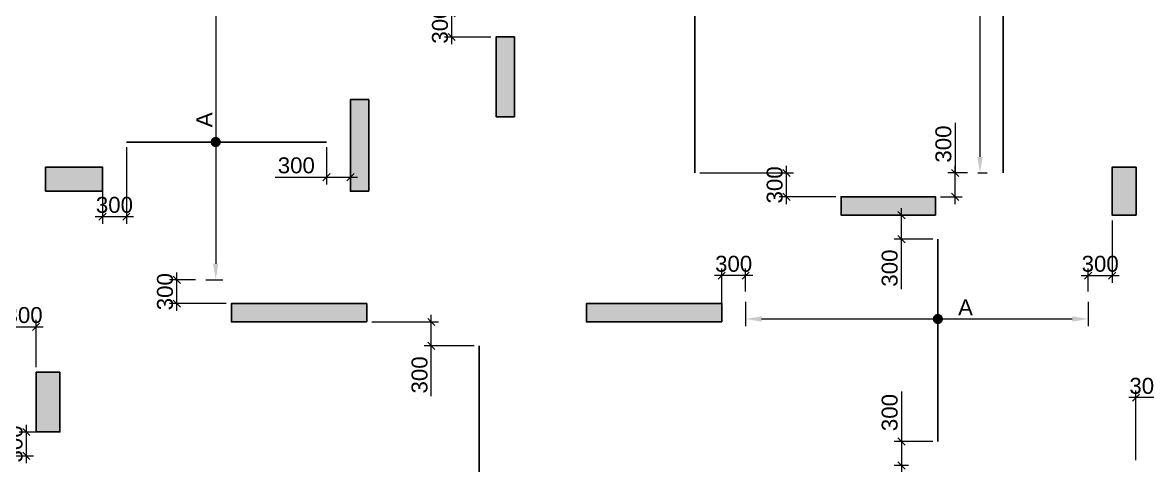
# Model space of a CAD drawing. Header units: millimetres. Extents: x 1123469 to 1883119, y -126924 to 196924.
# Drawn here: x 1575680 to 1589815, y 145724 to 151281 of the extents above; entities that cross this region are included whole.
import ezdxf

# ---------------------------------------------------------------- set-up
doc = ezdxf.new("R2010")
doc.units = ezdxf.units.MM
doc.header["$LTSCALE"] = 500
doc.header["$MEASUREMENT"] = 0
doc.header["$PDMODE"] = 34
doc.linetypes.add('CONTINOUS', pattern=[0])
doc.layers.get('Defpoints').update_dxf_attribs({"lineweight": 0})
for name, color, linetype in [('COL. DIM', 3, 'Continuous'), ('reinf.', 4, 'Continuous'), ('TOWER AREA COLUMN.', 6, 'Continuous')]:
    doc.layers.add(name, color=color, linetype=linetype)
for name, color, linetype, lineweight in [('CUT OUT', 1, 'Continuous', 13), ('dim-M', 1, 'Continuous', 15), ('S - SUNK', 251, 'Continuous', 0), ('TOWER COL HATCH', 253, 'Continuous', 20)]:
    doc.layers.add(name, color=color, linetype=linetype, lineweight=lineweight)
doc.styles.add('3mm', font='arial.ttf')
doc.dimstyles.new('PARAMVEER', dxfattribs={"dimtxt": 200, "dimasz": 100, "dimexe": 0, "dimexo": 25, "dimgap": 10, "dimtad": 1, "dimdec": 0, "dimrnd": 5, "dimzin": 0, "dimdsep": 46, "dimtxsty": '3mm', "dimblk": 'OBLIQUE', "dimcen": 0.09, "dimdle": 75, "dimclrd": 1, "dimclre": 1, "dimclrt": 3, "dimadec": 0, "dimazin": 0, "dimtfac": 1, "dimtdec": 0, "dimtmove": 1, "dimatfit": 3, "dimfxl": 100, "dimtolj": 1, "dimtzin": 0, "dimlwd": 18, "dimlwe": 5, "dimarcsym": 0})

# ---------------------------------------------------------------- blocks, each defined once
blk = doc.blocks.new('3tgra')
at = {"layer": 'TOWER COL HATCH'}
h = blk.add_hatch(color=253, dxfattribs=at)
h.dxf.hatch_style = 1
h.paths.add_polyline_path([(1383491, 87077), (1383721, 87077), (1383721, 88077), (1383491, 88077)])
h = blk.add_hatch(color=253, dxfattribs=at)
h.dxf.hatch_style = 1
h.paths.add_polyline_path([(1381891, 86142), (1381661, 86142), (1381661, 87292), (1381891, 87292)])
h = blk.add_hatch(color=253, dxfattribs=at)
h.dxf.hatch_style = 1
h.paths.add_polyline_path([(1377831, 86142), (1377831, 86442), (1378546, 86442), (1378546, 86142)])
h = blk.add_hatch(color=253, dxfattribs=at)
h.dxf.hatch_style = 1
h.paths.add_polyline_path([(1391531, 85842), (1391231, 85842), (1391231, 86442), (1391531, 86442)])
h = blk.add_hatch(color=253, dxfattribs=at)
h.dxf.hatch_style = 1
h.paths.add_polyline_path([(1389011, 85842), (1389011, 86072), (1387826, 86072), (1387826, 85842)])
h = blk.add_hatch(color=253, dxfattribs=at)
h.dxf.hatch_style = 1
h.paths.add_polyline_path([(1381866, 84502), (1381866, 84732), (1380166, 84732), (1380166, 84502)])
h = blk.add_hatch(color=253, dxfattribs=at)
h.dxf.hatch_style = 1
h.paths.add_polyline_path([(1386326, 84502), (1386326, 84732), (1384626, 84732), (1384626, 84502)])
h = blk.add_hatch(color=253, dxfattribs=at)
h.dxf.hatch_style = 1
h.paths.add_polyline_path([(1377711, 83122), (1378011, 83122), (1378011, 83872), (1377711, 83872)])
at = {"layer": 'TOWER AREA COLUMN.', "color": 4}
for points in [[(1383491, 87077), (1383721, 87077), (1383721, 88077), (1383491, 88077)], [(1381891, 86142), (1381661, 86142), (1381661, 87292), (1381891, 87292)], [(1377831, 86142), (1377831, 86442), (1378546, 86442), (1378546, 86142)], [(1391531, 85842), (1391231, 85842), (1391231, 86442), (1391531, 86442)], [(1389011, 85842), (1389011, 86072), (1387826, 86072), (1387826, 85842)], [(1381866, 84502), (1381866, 84732), (1380166, 84732), (1380166, 84502)], [(1386326, 84502), (1386326, 84732), (1384626, 84732), (1384626, 84502)], [(1377711, 83122), (1378011, 83122), (1378011, 83872), (1377711, 83872)]]:
    blk.add_lwpolyline(points, close=True, dxfattribs=at)
blk = doc.blocks.new('*D581')
at = {"layer": 'COL. DIM', "color": 1, "linetype": 'CONTINOUS', "lineweight": 5, "ltscale": 10, "transparency": 16777216}
for p, q in [((1587937, 154749), (1587620, 154749)), ((1587685, 149394), (1587800, 149394))]:
    blk.add_line(p, q, dxfattribs=at)
at = {"layer": 'COL. DIM', "color": 1, "lineweight": 18, "ltscale": 10, "transparency": 16777216}
blk.add_line((1587710, 154549), (1587710, 149594), dxfattribs=at)
at = {"layer": 'COL. DIM', "color": 1, "ltscale": 10, "transparency": 16777216}
for points in [[(1587677, 154549), (1587744, 154549), (1587710, 154749)], [(1587677, 149594), (1587744, 149594), (1587710, 149394)]]:
    blk.add_solid(points, dxfattribs=at)
at = {"layer": 'Defpoints', "color": 0, "ltscale": 10, "transparency": 16777216}
for p in [(1588002, 154749), (1587620, 149394), (1587710, 149394)]:
    blk.add_point(p, dxfattribs=at)
at = {"layer": 'COL. DIM', "color": 3, "ltscale": 10, "transparency": 16777216, "insert": (1587564, 152204), "char_height": 200, "attachment_point": 5, "rotation": 90, "style": '3mm'}
blk.add_mtext('\\A1;J', dxfattribs=at)
blk = doc.blocks.new('_Oblique')
at = {"color": 0, "linetype": 'ByBlock', "lineweight": -2}
blk.add_line((-0.5, -0.5), (0.5, 0.5), dxfattribs=at)
blk = doc.blocks.new('*D584')
at = {"layer": 'COL. DIM', "color": 1, "lineweight": 18, "ltscale": 10, "transparency": 16777216}
for p, q in [((1587398, 150021), (1587398, 149394)), ((1587398, 149004), (1587398, 149484))]:
    blk.add_line(p, q, dxfattribs=at)
at = {"layer": 'COL. DIM', "color": 1, "linetype": 'CONTINOUS', "lineweight": 5, "ltscale": 10, "transparency": 16777216}
for p, q in [((1587555, 149394), (1587308, 149394)), ((1587215, 149094), (1587488, 149094))]:
    blk.add_line(p, q, dxfattribs=at)
at = {"layer": 'Defpoints', "color": 0, "ltscale": 10, "transparency": 16777216}
for p in [(1587398, 149394), (1587620, 149394), (1587150, 149094)]:
    blk.add_point(p, dxfattribs=at)
at = {"layer": 'COL. DIM', "color": 1, "lineweight": 18, "ltscale": 10, "transparency": 16777216, "xscale": 90, "yscale": 90, "zscale": 90}
for p, rotation in [((1587398, 149394), 90), ((1587398, 149094), 270)]:
    blk.add_blockref('_Oblique', p, dxfattribs=dict(at, rotation=rotation))
at = {"layer": 'COL. DIM', "color": 3, "ltscale": 10, "transparency": 16777216, "insert": (1587251, 149756), "char_height": 200, "attachment_point": 5, "rotation": 90, "style": '3mm'}
blk.add_mtext('\\A1;300', dxfattribs=at)
blk = doc.blocks.new('*D585')
at = {"layer": 'COL. DIM', "color": 1, "linetype": 'CONTINOUS', "lineweight": 5, "ltscale": 10, "transparency": 16777216}
for p, q in [((1589970, 147229), (1589970, 146485)), ((1589670, 145789), (1589670, 146665))]:
    blk.add_line(p, q, dxfattribs=at)
at = {"layer": 'COL. DIM', "color": 1, "lineweight": 18, "ltscale": 10, "transparency": 16777216}
blk.add_line((1590060, 146575), (1589580, 146575), dxfattribs=at)
at = {"layer": 'Defpoints', "color": 0, "ltscale": 10, "transparency": 16777216}
for p in [(1589970, 147294), (1589670, 146575), (1589670, 145724)]:
    blk.add_point(p, dxfattribs=at)
at = {"layer": 'COL. DIM', "color": 1, "lineweight": 18, "ltscale": 10, "transparency": 16777216, "xscale": 90, "yscale": 90, "zscale": 90, "rotation": 180}
blk.add_blockref('_Oblique', (1589670, 146575), dxfattribs=at)
at = {"layer": 'COL. DIM', "color": 1, "lineweight": 18, "ltscale": 10, "transparency": 16777216, "xscale": 90, "yscale": 90, "zscale": 90}
blk.add_blockref('_Oblique', (1589970, 146575), dxfattribs=at)
at = {"layer": 'COL. DIM', "color": 3, "ltscale": 10, "transparency": 16777216, "insert": (1589820, 146722), "char_height": 200, "attachment_point": 5, "style": '3mm'}
blk.add_mtext('\\A1;300', dxfattribs=at)
blk = doc.blocks.new('*D603')
at = {"layer": 'COL. DIM', "color": 1, "linetype": 'CONTINOUS', "lineweight": 5, "ltscale": 10, "transparency": 16777216}
for p, q in [((1584465, 147589), (1584465, 148196)), ((1584765, 147906), (1584765, 148196))]:
    blk.add_line(p, q, dxfattribs=at)
at = {"layer": 'COL. DIM', "color": 1, "lineweight": 18, "ltscale": 10, "transparency": 16777216}
blk.add_line((1584855, 148106), (1584375, 148106), dxfattribs=at)
at = {"layer": 'Defpoints', "color": 0, "ltscale": 10, "transparency": 16777216}
for p in [(1584465, 148106), (1584765, 147841), (1584465, 147524)]:
    blk.add_point(p, dxfattribs=at)
at = {"layer": 'COL. DIM', "color": 1, "lineweight": 18, "ltscale": 10, "transparency": 16777216, "xscale": 90, "yscale": 90, "zscale": 90, "rotation": 180}
blk.add_blockref('_Oblique', (1584465, 148106), dxfattribs=at)
at = {"layer": 'COL. DIM', "color": 1, "lineweight": 18, "ltscale": 10, "transparency": 16777216, "xscale": 90, "yscale": 90, "zscale": 90}
blk.add_blockref('_Oblique', (1584765, 148106), dxfattribs=at)
at = {"layer": 'COL. DIM', "color": 3, "ltscale": 10, "transparency": 16777216, "insert": (1584615, 148253), "char_height": 200, "attachment_point": 5, "style": '3mm'}
blk.add_mtext('\\A1;300', dxfattribs=at)
blk = doc.blocks.new('*D604')
at = {"layer": 'COL. DIM', "color": 1, "linetype": 'CONTINOUS', "lineweight": 5, "ltscale": 10, "transparency": 16777216}
for p, q in [((1589370, 148799), (1589370, 148016)), ((1589070, 147906), (1589070, 148196))]:
    blk.add_line(p, q, dxfattribs=at)
at = {"layer": 'COL. DIM', "color": 1, "lineweight": 18, "ltscale": 10, "transparency": 16777216}
blk.add_line((1588980, 148106), (1589460, 148106), dxfattribs=at)
at = {"layer": 'Defpoints', "color": 0, "ltscale": 10, "transparency": 16777216}
for p in [(1589370, 148864), (1589370, 148106), (1589070, 147841)]:
    blk.add_point(p, dxfattribs=at)
at = {"layer": 'COL. DIM', "color": 1, "lineweight": 18, "ltscale": 10, "transparency": 16777216, "xscale": 90, "yscale": 90, "zscale": 90, "rotation": 180}
blk.add_blockref('_Oblique', (1589070, 148106), dxfattribs=at)
at = {"layer": 'COL. DIM', "color": 1, "lineweight": 18, "ltscale": 10, "transparency": 16777216, "xscale": 90, "yscale": 90, "zscale": 90}
blk.add_blockref('_Oblique', (1589370, 148106), dxfattribs=at)
at = {"layer": 'COL. DIM', "color": 3, "ltscale": 10, "transparency": 16777216, "insert": (1589220, 148253), "char_height": 200, "attachment_point": 5, "style": '3mm'}
blk.add_mtext('\\A1;300', dxfattribs=at)
blk = doc.blocks.new('*D605')
at = {"layer": 'COL. DIM', "color": 1, "linetype": 'CONTINOUS', "lineweight": 5, "ltscale": 10, "transparency": 16777216}
for p, q in [((1586811, 148864), (1586633, 148864)), ((1587116, 148564), (1586633, 148564))]:
    blk.add_line(p, q, dxfattribs=at)
at = {"layer": 'COL. DIM', "color": 1, "lineweight": 18, "ltscale": 10, "transparency": 16777216}
for p, q in [((1586723, 148474), (1586723, 148954)), ((1586723, 147935), (1586723, 148564))]:
    blk.add_line(p, q, dxfattribs=at)
at = {"layer": 'Defpoints', "color": 0, "ltscale": 10, "transparency": 16777216}
for p in [(1586723, 148864), (1586876, 148864), (1587181, 148564)]:
    blk.add_point(p, dxfattribs=at)
at = {"layer": 'COL. DIM', "color": 1, "lineweight": 18, "ltscale": 10, "transparency": 16777216, "xscale": 90, "yscale": 90, "zscale": 90}
for p, rotation in [((1586723, 148864), 90), ((1586723, 148564), 270)]:
    blk.add_blockref('_Oblique', p, dxfattribs=dict(at, rotation=rotation))
at = {"layer": 'COL. DIM', "color": 3, "ltscale": 10, "transparency": 16777216, "insert": (1586576, 148200), "char_height": 200, "attachment_point": 5, "rotation": 90, "style": '3mm'}
blk.add_mtext('\\A1;300', dxfattribs=at)
blk = doc.blocks.new('*D606')
at = {"layer": 'COL. DIM', "color": 1, "lineweight": 18, "ltscale": 10, "transparency": 16777216}
for p, q in [((1586723, 146653), (1586723, 146024)), ((1586723, 146114), (1586723, 145634))]:
    blk.add_line(p, q, dxfattribs=at)
at = {"layer": 'COL. DIM', "color": 1, "linetype": 'CONTINOUS', "lineweight": 5, "ltscale": 10, "transparency": 16777216}
for p, q in [((1587116, 146024), (1586633, 146024)), ((1586811, 145724), (1586633, 145724))]:
    blk.add_line(p, q, dxfattribs=at)
at = {"layer": 'Defpoints', "color": 0, "ltscale": 10, "transparency": 16777216}
for p in [(1587181, 146024), (1586723, 145724), (1586876, 145724)]:
    blk.add_point(p, dxfattribs=at)
at = {"layer": 'COL. DIM', "color": 1, "lineweight": 18, "ltscale": 10, "transparency": 16777216, "xscale": 90, "yscale": 90, "zscale": 90}
for p, rotation in [((1586723, 146024), 90), ((1586723, 145724), 270)]:
    blk.add_blockref('_Oblique', p, dxfattribs=dict(at, rotation=rotation))
at = {"layer": 'COL. DIM', "color": 3, "ltscale": 10, "transparency": 16777216, "insert": (1586576, 146388), "char_height": 200, "attachment_point": 5, "rotation": 90, "style": '3mm'}
blk.add_mtext('\\A1;300', dxfattribs=at)
blk = doc.blocks.new('*D611')
at = {"layer": 'COL. DIM', "color": 1, "lineweight": 18, "ltscale": 10, "transparency": 16777216}
for p, q in [((1580816, 147134), (1580816, 147614)), ((1580816, 146595), (1580816, 147224))]:
    blk.add_line(p, q, dxfattribs=at)
at = {"layer": 'COL. DIM', "color": 1, "linetype": 'CONTINOUS', "lineweight": 5, "ltscale": 10, "transparency": 16777216}
for p, q in [((1580070, 147524), (1580906, 147524)), ((1581353, 147224), (1580726, 147224))]:
    blk.add_line(p, q, dxfattribs=at)
at = {"layer": 'Defpoints', "color": 0, "ltscale": 10, "transparency": 16777216}
for p in [(1580005, 147524), (1580816, 147524), (1581418, 147224)]:
    blk.add_point(p, dxfattribs=at)
at = {"layer": 'COL. DIM', "color": 1, "lineweight": 18, "ltscale": 10, "transparency": 16777216, "xscale": 90, "yscale": 90, "zscale": 90}
for p, rotation in [((1580816, 147524), 90), ((1580816, 147224), 270)]:
    blk.add_blockref('_Oblique', p, dxfattribs=dict(at, rotation=rotation))
at = {"layer": 'COL. DIM', "color": 3, "ltscale": 10, "transparency": 16777216, "insert": (1580669, 146860), "char_height": 200, "attachment_point": 5, "rotation": 90, "style": '3mm'}
blk.add_mtext('\\A1;300', dxfattribs=at)
blk = doc.blocks.new('*D618')
at = {"layer": 'COL. DIM', "color": 1, "lineweight": 18, "ltscale": 10, "transparency": 16777216}
blk.add_line((1575728, 146234), (1575728, 145754), dxfattribs=at)
at = {"layer": 'COL. DIM', "color": 1, "linetype": 'CONTINOUS', "lineweight": 5, "ltscale": 10, "transparency": 16777216}
for p, q in [((1576085, 146144), (1575638, 146144)), ((1575448, 145844), (1575818, 145844))]:
    blk.add_line(p, q, dxfattribs=at)
at = {"layer": 'Defpoints', "color": 0, "ltscale": 10, "transparency": 16777216}
for p in [(1576150, 146144), (1575383, 145844), (1575728, 145844)]:
    blk.add_point(p, dxfattribs=at)
at = {"layer": 'COL. DIM', "color": 1, "lineweight": 18, "ltscale": 10, "transparency": 16777216, "xscale": 90, "yscale": 90, "zscale": 90}
for p, rotation in [((1575728, 146144), 90), ((1575728, 145844), 270)]:
    blk.add_blockref('_Oblique', p, dxfattribs=dict(at, rotation=rotation))
at = {"layer": 'COL. DIM', "color": 3, "ltscale": 10, "transparency": 16777216, "insert": (1575581, 145994), "char_height": 200, "attachment_point": 5, "rotation": 90, "style": '3mm'}
blk.add_mtext('\\A1;300', dxfattribs=at)
blk = doc.blocks.new('*D621')
at = {"layer": 'COL. DIM', "color": 1, "linetype": 'CONTINOUS', "lineweight": 5, "ltscale": 10, "transparency": 16777216}
for p, q in [((1575550, 147902), (1575550, 147373)), ((1575850, 146959), (1575850, 147553))]:
    blk.add_line(p, q, dxfattribs=at)
at = {"layer": 'COL. DIM', "color": 1, "lineweight": 18, "ltscale": 10, "transparency": 16777216}
blk.add_line((1575460, 147463), (1575940, 147463), dxfattribs=at)
at = {"layer": 'Defpoints', "color": 0, "ltscale": 10, "transparency": 16777216}
for p in [(1575550, 147967), (1575850, 147463), (1575850, 146894)]:
    blk.add_point(p, dxfattribs=at)
at = {"layer": 'COL. DIM', "color": 1, "lineweight": 18, "ltscale": 10, "transparency": 16777216, "xscale": 90, "yscale": 90, "zscale": 90, "rotation": 180}
blk.add_blockref('_Oblique', (1575550, 147463), dxfattribs=at)
at = {"layer": 'COL. DIM', "color": 1, "lineweight": 18, "ltscale": 10, "transparency": 16777216, "xscale": 90, "yscale": 90, "zscale": 90}
blk.add_blockref('_Oblique', (1575850, 147463), dxfattribs=at)
at = {"layer": 'COL. DIM', "color": 3, "ltscale": 10, "transparency": 16777216, "insert": (1575700, 147610), "char_height": 200, "attachment_point": 5, "style": '3mm'}
blk.add_mtext('\\A1;300', dxfattribs=at)
blk = doc.blocks.new('*D638')
at = {"layer": 'COL. DIM', "color": 1, "linetype": 'CONTINOUS', "lineweight": 5, "ltscale": 10, "transparency": 16777216}
for p, q in [((1576985, 149716), (1576985, 148755)), ((1576685, 149399), (1576685, 148755))]:
    blk.add_line(p, q, dxfattribs=at)
at = {"layer": 'COL. DIM', "color": 1, "lineweight": 18, "ltscale": 10, "transparency": 16777216}
blk.add_line((1577075, 148845), (1576595, 148845), dxfattribs=at)
at = {"layer": 'Defpoints', "color": 0, "ltscale": 10, "transparency": 16777216}
for p in [(1576985, 149781), (1576685, 149464), (1576685, 148845)]:
    blk.add_point(p, dxfattribs=at)
at = {"layer": 'COL. DIM', "color": 1, "lineweight": 18, "ltscale": 10, "transparency": 16777216, "xscale": 90, "yscale": 90, "zscale": 90, "rotation": 180}
blk.add_blockref('_Oblique', (1576685, 148845), dxfattribs=at)
at = {"layer": 'COL. DIM', "color": 1, "lineweight": 18, "ltscale": 10, "transparency": 16777216, "xscale": 90, "yscale": 90, "zscale": 90}
blk.add_blockref('_Oblique', (1576985, 148845), dxfattribs=at)
at = {"layer": 'COL. DIM', "color": 3, "ltscale": 10, "transparency": 16777216, "insert": (1576835, 148992), "char_height": 200, "attachment_point": 5, "style": '3mm'}
blk.add_mtext('\\A1;300', dxfattribs=at)
blk = doc.blocks.new('*D639')
at = {"layer": 'COL. DIM', "color": 1, "linetype": 'CONTINOUS', "lineweight": 5, "ltscale": 10, "transparency": 16777216}
for p, q in [((1578162, 152114), (1578018, 152114)), ((1577982, 148054), (1578198, 148054))]:
    blk.add_line(p, q, dxfattribs=at)
at = {"layer": 'COL. DIM', "color": 1, "lineweight": 18, "ltscale": 10, "transparency": 16777216}
blk.add_line((1578108, 151914), (1578108, 148254), dxfattribs=at)
at = {"layer": 'COL. DIM', "color": 1, "ltscale": 10, "transparency": 16777216}
for points in [[(1578074, 151914), (1578141, 151914), (1578108, 152114)], [(1578074, 148254), (1578141, 148254), (1578108, 148054)]]:
    blk.add_solid(points, dxfattribs=at)
at = {"layer": 'Defpoints', "color": 0, "ltscale": 10, "transparency": 16777216}
for p in [(1578227, 152114), (1577917, 148054), (1578108, 148054)]:
    blk.add_point(p, dxfattribs=at)
at = {"layer": 'COL. DIM', "color": 3, "ltscale": 10, "transparency": 16777216, "insert": (1577963, 150060), "char_height": 200, "attachment_point": 5, "rotation": 90, "style": '3mm'}
blk.add_mtext('\\A1;A', dxfattribs=at)
blk = doc.blocks.new('*D640')
at = {"layer": 'COL. DIM', "color": 1, "linetype": 'CONTINOUS', "lineweight": 5, "ltscale": 10, "transparency": 16777216}
for p, q in [((1579500, 149716), (1579500, 149251)), ((1579800, 149399), (1579800, 149251))]:
    blk.add_line(p, q, dxfattribs=at)
at = {"layer": 'COL. DIM', "color": 1, "lineweight": 18, "ltscale": 10, "transparency": 16777216}
for p, q in [((1578854, 149341), (1579500, 149341)), ((1579410, 149341), (1579890, 149341))]:
    blk.add_line(p, q, dxfattribs=at)
at = {"layer": 'Defpoints', "color": 0, "ltscale": 10, "transparency": 16777216}
for p in [(1579500, 149781), (1579800, 149464), (1579800, 149341)]:
    blk.add_point(p, dxfattribs=at)
at = {"layer": 'COL. DIM', "color": 1, "lineweight": 18, "ltscale": 10, "transparency": 16777216, "xscale": 90, "yscale": 90, "zscale": 90, "rotation": 180}
blk.add_blockref('_Oblique', (1579500, 149341), dxfattribs=at)
at = {"layer": 'COL. DIM', "color": 1, "lineweight": 18, "ltscale": 10, "transparency": 16777216, "xscale": 90, "yscale": 90, "zscale": 90}
blk.add_blockref('_Oblique', (1579800, 149341), dxfattribs=at)
at = {"layer": 'COL. DIM', "color": 3, "ltscale": 10, "transparency": 16777216, "insert": (1579120, 149488), "char_height": 200, "attachment_point": 5, "style": '3mm'}
blk.add_mtext('\\A1;300', dxfattribs=at)
blk = doc.blocks.new('*D641')
at = {"layer": 'COL. DIM', "color": 1, "lineweight": 18, "ltscale": 10, "transparency": 16777216}
blk.add_line((1577618, 147664), (1577618, 148144), dxfattribs=at)
at = {"layer": 'COL. DIM', "color": 1, "linetype": 'CONTINOUS', "lineweight": 5, "ltscale": 10, "transparency": 16777216}
for p, q in [((1577852, 148054), (1577528, 148054)), ((1578240, 147754), (1577528, 147754))]:
    blk.add_line(p, q, dxfattribs=at)
at = {"layer": 'Defpoints', "color": 0, "ltscale": 10, "transparency": 16777216}
for p in [(1577618, 148054), (1577917, 148054), (1578305, 147754)]:
    blk.add_point(p, dxfattribs=at)
at = {"layer": 'COL. DIM', "color": 1, "lineweight": 18, "ltscale": 10, "transparency": 16777216, "xscale": 90, "yscale": 90, "zscale": 90}
for p, rotation in [((1577618, 148054), 90), ((1577618, 147754), 270)]:
    blk.add_blockref('_Oblique', p, dxfattribs=dict(at, rotation=rotation))
at = {"layer": 'COL. DIM', "color": 3, "ltscale": 10, "transparency": 16777216, "insert": (1577471, 147904), "char_height": 200, "attachment_point": 5, "rotation": 90, "style": '3mm'}
blk.add_mtext('\\A1;300', dxfattribs=at)
blk = doc.blocks.new('*D669')
at = {"layer": 'COL. DIM', "color": 1, "linetype": 'CONTINOUS', "lineweight": 5, "ltscale": 10, "transparency": 16777216}
for p, q in [((1584765, 147776), (1584765, 147472)), ((1589070, 147776), (1589070, 147472))]:
    blk.add_line(p, q, dxfattribs=at)
at = {"layer": 'COL. DIM', "color": 1, "lineweight": 18, "ltscale": 10, "transparency": 16777216}
blk.add_line((1584965, 147562), (1588870, 147562), dxfattribs=at)
at = {"layer": 'COL. DIM', "color": 1, "ltscale": 10, "transparency": 16777216}
for points in [[(1584965, 147595), (1584965, 147528), (1584765, 147562)], [(1588870, 147595), (1588870, 147528), (1589070, 147562)]]:
    blk.add_solid(points, dxfattribs=at)
at = {"layer": 'Defpoints', "color": 0, "ltscale": 10, "transparency": 16777216}
for p in [(1584765, 147841), (1589070, 147841), (1589070, 147562)]:
    blk.add_point(p, dxfattribs=at)
at = {"layer": 'COL. DIM', "color": 3, "ltscale": 10, "transparency": 16777216, "insert": (1587528, 147707), "char_height": 200, "width": 21.48, "attachment_point": 5, "style": '3mm'}
blk.add_mtext('\\A1;A', dxfattribs=at)
blk = doc.blocks.new('*D845')
at = {"layer": 'COL. DIM', "color": 1, "linetype": 'CONTINOUS', "lineweight": 5, "ltscale": 10, "transparency": 16777216}
for p, q in [((1580426, 151399), (1581163, 151399)), ((1581565, 151099), (1580983, 151099))]:
    blk.add_line(p, q, dxfattribs=at)
at = {"layer": 'COL. DIM', "color": 1, "lineweight": 18, "ltscale": 10, "transparency": 16777216}
blk.add_line((1581073, 151009), (1581073, 151489), dxfattribs=at)
at = {"layer": 'Defpoints', "color": 0, "ltscale": 10, "transparency": 16777216}
for p in [(1580361, 151399), (1581073, 151399), (1581630, 151099)]:
    blk.add_point(p, dxfattribs=at)
at = {"layer": 'COL. DIM', "color": 1, "lineweight": 18, "ltscale": 10, "transparency": 16777216, "xscale": 90, "yscale": 90, "zscale": 90}
for p, rotation in [((1581073, 151399), 90), ((1581073, 151099), 270)]:
    blk.add_blockref('_Oblique', p, dxfattribs=dict(at, rotation=rotation))
at = {"layer": 'COL. DIM', "color": 3, "ltscale": 10, "transparency": 16777216, "insert": (1580926, 151249), "char_height": 200, "attachment_point": 5, "rotation": 90, "style": '3mm'}
blk.add_mtext('\\A1;300', dxfattribs=at)
blk = doc.blocks.new('*D849')
at = {"layer": 'COL. DIM', "color": 1, "lineweight": 18, "ltscale": 10, "transparency": 16777216}
blk.add_line((1585278, 149004), (1585278, 149484), dxfattribs=at)
at = {"layer": 'COL. DIM', "color": 1, "linetype": 'CONTINOUS', "lineweight": 5, "ltscale": 10, "transparency": 16777216}
for p, q in [((1584190, 149394), (1585368, 149394)), ((1585900, 149094), (1585188, 149094))]:
    blk.add_line(p, q, dxfattribs=at)
at = {"layer": 'Defpoints', "color": 0, "ltscale": 10, "transparency": 16777216}
for p in [(1584125, 149394), (1585278, 149394), (1585965, 149094)]:
    blk.add_point(p, dxfattribs=at)
at = {"layer": 'COL. DIM', "color": 1, "lineweight": 18, "ltscale": 10, "transparency": 16777216, "xscale": 90, "yscale": 90, "zscale": 90}
for p, rotation in [((1585278, 149394), 90), ((1585278, 149094), 270)]:
    blk.add_blockref('_Oblique', p, dxfattribs=dict(at, rotation=rotation))
at = {"layer": 'COL. DIM', "color": 3, "ltscale": 10, "transparency": 16777216, "insert": (1585131, 149244), "char_height": 200, "attachment_point": 5, "rotation": 90, "style": '3mm'}
blk.add_mtext('\\A1;300', dxfattribs=at)
blk = doc.blocks.new('*D2625')
at = {"layer": 'COL. DIM', "color": 1, "lineweight": 18, "ltscale": 10, "transparency": 16777216}
blk.add_line((1725456, 141997), (1725456, 141517), dxfattribs=at)
at = {"layer": 'COL. DIM', "color": 1, "linetype": 'CONTINOUS', "lineweight": 5, "ltscale": 10, "transparency": 16777216}
for p, q in [((1725012, 141907), (1725546, 141907)), ((1724393, 141607), (1725546, 141607))]:
    blk.add_line(p, q, dxfattribs=at)
at = {"layer": 'Defpoints', "color": 0, "ltscale": 10, "transparency": 16777216}
for p in [(1358872, 158914), (1431761, 158914), (1724947, 141907), (1724328, 141607), (1725456, 141607), (1442851, 126979)]:
    blk.add_point(p, dxfattribs=at)
at = {"layer": 'S - SUNK', "color": 1, "lineweight": 18, "ltscale": 10, "transparency": 16777216}
blk.add_line((1358872, 126904), (1358872, 158989), dxfattribs=at)
at = {"layer": 'S - SUNK', "color": 1, "lineweight": 5, "ltscale": 10, "transparency": 16777216}
for p, q in [((1358872, 158914), (1358872, 158914)), ((1358872, 126979), (1358872, 126979))]:
    blk.add_line(p, q, dxfattribs=at)
at = {"layer": 'COL. DIM', "color": 1, "lineweight": 18, "ltscale": 10, "transparency": 16777216, "xscale": 90, "yscale": 90, "zscale": 90}
for p, rotation in [((1725456, 141907), 90), ((1725456, 141607), 270)]:
    blk.add_blockref('_Oblique', p, dxfattribs=dict(at, rotation=rotation))
at = {"layer": 'S - SUNK', "color": 1, "lineweight": 18, "ltscale": 10, "transparency": 16777216, "xscale": 100, "yscale": 100, "zscale": 100}
for p, rotation in [((1358872, 158914), 90), ((1358872, 126979), 270)]:
    blk.add_blockref('_Oblique', p, dxfattribs=dict(at, rotation=rotation))
at = {"layer": 'COL. DIM', "color": 3, "ltscale": 10, "transparency": 16777216, "insert": (1725308, 141757), "char_height": 200, "attachment_point": 5, "rotation": 90, "style": '3mm'}
blk.add_mtext('\\A1;300', dxfattribs=at)
at = {"layer": 'S - SUNK', "color": 3, "ltscale": 10, "transparency": 16777216, "insert": (1358760, 142947), "char_height": 200, "attachment_point": 5, "rotation": 90, "style": '3mm'}
blk.add_mtext('\\A1;31935', dxfattribs=at)
blk = doc.blocks.new('*D3556')
at = {"layer": 'COL. DIM', "color": 1, "lineweight": 18, "ltscale": 10, "transparency": 16777216}
blk.add_line((1817174, 134748), (1817174, 133598), dxfattribs=at)
at = {"layer": 'COL. DIM', "color": 1, "linetype": 'CONTINOUS', "lineweight": 5, "ltscale": 10, "transparency": 16777216}
for p, q in [((1817864, 134658), (1817084, 134658)), ((1816402, 133688), (1817264, 133688))]:
    blk.add_line(p, q, dxfattribs=at)
at = {"layer": 'Defpoints', "color": 0, "ltscale": 10, "transparency": 16777216}
for p in [(1417088, 156599), (1417241, 156599), (1417241, 155194), (1817929, 134658), (1816337, 133688), (1817174, 133688)]:
    blk.add_point(p, dxfattribs=at)
at = {"layer": 'S - SUNK', "color": 1, "lineweight": 18, "ltscale": 10, "transparency": 16777216}
blk.add_line((1417088, 155119), (1417088, 156674), dxfattribs=at)
at = {"layer": 'S - SUNK', "color": 1, "lineweight": 5, "ltscale": 10, "transparency": 16777216}
for p, q in [((1417088, 156599), (1417088, 156599)), ((1417088, 155194), (1417088, 155194))]:
    blk.add_line(p, q, dxfattribs=at)
at = {"layer": 'COL. DIM', "color": 1, "lineweight": 18, "ltscale": 10, "transparency": 16777216, "xscale": 90, "yscale": 90, "zscale": 90}
for p, rotation in [((1817174, 134658), 90), ((1817174, 133688), 270)]:
    blk.add_blockref('_Oblique', p, dxfattribs=dict(at, rotation=rotation))
at = {"layer": 'S - SUNK', "color": 1, "lineweight": 18, "ltscale": 10, "transparency": 16777216, "xscale": 100, "yscale": 100, "zscale": 100}
for p, rotation in [((1417088, 156599), 90), ((1417088, 155194), 270)]:
    blk.add_blockref('_Oblique', p, dxfattribs=dict(at, rotation=rotation))
at = {"layer": 'COL. DIM', "color": 3, "ltscale": 10, "transparency": 16777216, "insert": (1817027, 134173), "char_height": 200, "attachment_point": 5, "rotation": 90, "style": '3mm'}
blk.add_mtext('\\A1;970', dxfattribs=at)
at = {"layer": 'S - SUNK', "color": 3, "ltscale": 10, "transparency": 16777216, "insert": (1416976, 155897), "char_height": 200, "attachment_point": 5, "rotation": 90, "style": '3mm'}
blk.add_mtext('\\A1;1405', dxfattribs=at)

msp = doc.modelspace()

# ---------------------------------------------------------------- linework, layer by layer
at = {"layer": 'dim-M', "color": 4, "ltscale": 10, "const_width": 63.8}
for points in [[(1578075.7, 149781.4, 1), (1578139.5, 149781.4, 1)], [(1587148.8, 147561.7, 1), (1587212.6, 147561.7, 1)]]:
    msp.add_lwpolyline(points, format="xyb", close=True, dxfattribs=at)
at = {"layer": 'reinf.', "color": 4, "ltscale": 1.4}
for p, q in [((1588002.4, 154749.2), (1588002.4, 149394.2)), ((1584125.5, 153914.1), (1584125.5, 149394.2)), ((1576984.9, 149781.4), (1579499.9, 149781.4)), ((1581418.4, 147224.1), (1581418.4, 141984.2))]:
    msp.add_line(p, q, dxfattribs=at)
at = {"layer": 'reinf.', "color": 4, "ltscale": 10}
msp.add_line((1587180.7, 148564.2), (1587180.7, 146024.2), dxfattribs=at)

# ---------------------------------------------------------------- block references
at = {"layer": 'CUT OUT', "color": 4}
msp.add_blockref('3tgra', (198139.3, 63022.5), dxfattribs=at)

# ---------------------------------------------------------------- dimensions: what is measured, and where the dimension line sits
at = {"layer": 'COL. DIM', "color": 6, "ltscale": 10}
for base, p1, p2, angle, picture, middle in [((1725455.6, 141607.5), (1724947.2, 141907.5), (1724328.3, 141607.5), 90, '*D2625', (1725455.6, 141757.5)), ((1581072.9, 151399.1), (1581629.9, 151099.1), (1580360.7, 151399.1), 270, '*D845', (1581072.9, 151249.1)), ((1587397.9, 149394.2), (1587149.9, 149094.2), (1587620.2, 149394.2), 270, '*D584', (1587402.8, 149755.6)), ((1576684.9, 148845), (1576984.9, 149781.4), (1576684.9, 149464.1), 180, '*D638', (1576834.9, 148845)), ((1579799.9, 149341), (1579499.9, 149781.4), (1579799.9, 149464.1), 0, '*D640', (1579119.8, 149185.6)), ((1585278.2, 149394.2), (1585964.9, 149094.2), (1584125.5, 149394.2), 270, '*D849', (1585278.2, 149244.2)), ((1586723.3, 148864.2), (1587180.7, 148564.2), (1586876.1, 148864.2), 270, '*D605', (1586682.9, 148200.5)), ((1589370, 148106.3), (1589070, 147841.4), (1589370, 148864.2), 0, '*D604', (1589220, 148106.3)), ((1584464.9, 148106.3), (1584764.9, 147841.4), (1584464.9, 147524.1), 180, '*D603', (1584614.9, 148106.3)), ((1577618.2, 148054.1), (1578304.9, 147754.1), (1577916.9, 148054.1), 270, '*D641', (1577618.2, 147904.1)), ((1580816.2, 147524.1), (1581418.4, 147224.1), (1580004.9, 147524.1), 270, '*D611', (1580764.3, 146860.3)), ((1589670, 146575), (1589970, 147294.2), (1589670, 145724.2), 180, '*D585', (1589820, 146575)), ((1586723.3, 145724.2), (1587180.7, 146024.2), (1586876.1, 145724.2), 90, '*D606', (1586712.1, 146388)), ((1575728, 145844.4), (1576150, 146144.4), (1575382.6, 145844.4), 90, '*D618', (1575728, 145994.4))]:
    dim = msp.add_linear_dim(base=base, p1=p1, p2=p2, angle=angle, dimstyle='PARAMVEER', override={"dimasz": 90, "dimexe": 90, "dimexo": 65, "dimgap": 45, "dimpost": '\\X', "dimdle": 90, "dimfxl": 0.18, "dimarcsym": 1}, dxfattribs=at)
    dim.commit()
    dim.dimension.update_dxf_attribs({"geometry": picture, "text_midpoint": middle, "dimtype": 160})
dim = msp.add_linear_dim(base=(1817173.9, 133687.8), p1=(1817928.7, 134657.8), p2=(1816337.2, 133687.8), angle=90, dimstyle='PARAMVEER', override={"dimasz": 90, "dimexe": 90, "dimexo": 65, "dimgap": 45, "dimpost": '\\X', "dimdle": 90, "dimfxl": 0.18, "dimarcsym": 1}, dxfattribs=at)
dim.commit()
dim.dimension.update_dxf_attribs({"geometry": '*D3556', "text_midpoint": (1817026.8, 134172.8)})
for base, p1, p2, text, picture, middle in [((1587710.2, 149394.2), (1588002.4, 154749.2), (1587620.2, 149394.2), 'J', '*D581', (1587710.2, 152204.1)), ((1578107.6, 148054.1), (1578226.9, 152114.1), (1577916.9, 148054.1), 'A', '*D639', (1578107.6, 150060.4))]:
    dim = msp.add_linear_dim(base=base, p1=p1, p2=p2, angle=90, text=text, dimstyle='PARAMVEER', override={"dimasz": 200, "dimexe": 90, "dimexo": 65, "dimgap": 45, "dimpost": '\\X', "dimsah": 1, "dimdle": 90, "dimfxl": 0.18, "dimarcsym": 1}, dxfattribs=at)
    dim.commit()
    dim.dimension.update_dxf_attribs({"geometry": picture, "text_midpoint": middle, "dimtype": 160})
dim = msp.add_linear_dim(base=(1575850, 147462.9), p1=(1575550, 147966.7), p2=(1575850, 146894.4), dimstyle='PARAMVEER', override={"dimasz": 90, "dimexe": 90, "dimexo": 65, "dimgap": 45, "dimpost": '\\X', "dimdle": 90, "dimfxl": 0.18, "dimarcsym": 1}, dxfattribs=at)
dim.commit()
dim.dimension.update_dxf_attribs({"geometry": '*D621', "text_midpoint": (1575700, 147462.9), "dimtype": 160})
dim = msp.add_linear_dim(base=(1589070, 147561.7), p1=(1584764.9, 147841.4), p2=(1589070, 147841.4), text='A', dimstyle='PARAMVEER', override={"dimasz": 200, "dimexe": 90, "dimexo": 65, "dimgap": 45, "dimpost": '\\X', "dimsah": 1, "dimdle": 90, "dimfxl": 0.18, "dimarcsym": 1}, dxfattribs=at)
dim.commit()
dim.dimension.update_dxf_attribs({"geometry": '*D669', "text_midpoint": (1587528.2, 147561.7), "dimtype": 160})
at = {"layer": 'S - SUNK', "color": 4, "ltscale": 10}
for base, p1, p2, picture, middle in [((1358872.1, 158914.1), (1442850.6, 126979.3), (1431760.6, 158914.1), '*D2625', (1358759.9, 142946.7)), ((1417087.7, 156599.2), (1417240.6, 155194.2), (1417240.6, 156599.2), '*D3556', (1416975.6, 155896.7))]:
    dim = msp.add_linear_dim(base=base, p1=p1, p2=p2, angle=90, dimstyle='PARAMVEER', override={"dimpost": '\\X', "dimfxl": 0.15, "dimfxlon": 1, "dimarcsym": 1}, dxfattribs=at)
    dim.commit()
    dim.dimension.update_dxf_attribs({"geometry": picture, "text_midpoint": middle})

doc.saveas('drawing.dxf')
